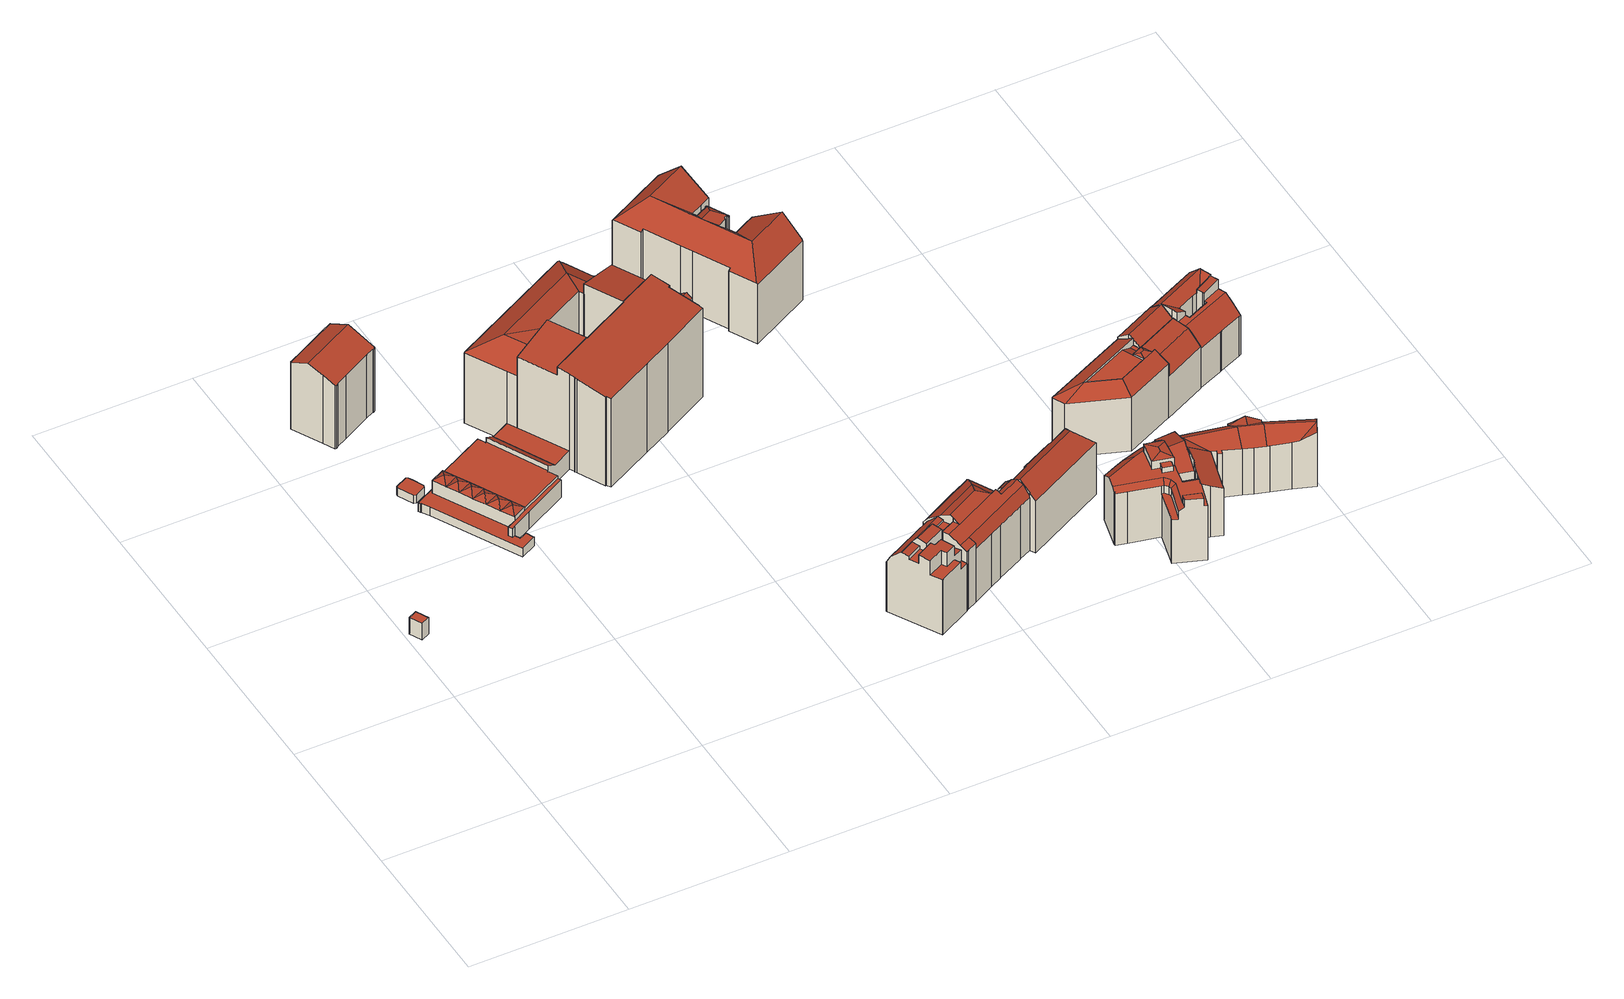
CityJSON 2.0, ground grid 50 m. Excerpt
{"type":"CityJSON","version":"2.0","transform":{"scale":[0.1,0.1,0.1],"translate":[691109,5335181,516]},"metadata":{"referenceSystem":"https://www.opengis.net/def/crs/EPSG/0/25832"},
"CityObjects":{
"building1":{"type":"Building","attributes":{"Gemeindeschluessel":"09162000","HoeheDach":"523.653","HoeheGrund":"517.653","Methode":"3210","NiedrigsteTraufeDesGebaeudes":"523.653","Geometrietyp2DReferenz":"3000","function":"51009_1610","roofType":"9999","measuredHeight":6},"geometry":[{"type":"MultiSurface","lod":"2","boundaries":[[[0,1,2,3]],[[4,5,1,0]],[[6,7,3,2]],[[7,4,0,3]],[[5,6,2,1]],[[7,6,5,4]]],"semantics":{"surfaces":[{"type":"GroundSurface"},{"type":"WallSurface"},{"type":"RoofSurface"}],"values":[0,1,1,1,1,2]}}]},
"building2":{"type":"Building","attributes":{"Gemeindeschluessel":"09162000","HoeheDach":"520.250","HoeheGrund":"517.330","Methode":"2000","NiedrigsteTraufeDesGebaeudes":"520.250","Geometrietyp2DReferenz":"3000","function":"31001_2523","roofType":"1000","measuredHeight":2.92},"geometry":[{"type":"MultiSurface","lod":"2","boundaries":[[[8,9,10,11,12,13]],[[14,15,16,17]],[[10,9,15,14]],[[18,19,20,21]],[[22,23,24,25]],[[14,17,22,25,18,21,12,11,10]],[[25,24,19,18]],[[23,16,15,9,8,13,20,19,24]],[[17,16,23,22]],[[13,12,21,20]]],"semantics":{"surfaces":[{"type":"WallSurface"},{"type":"GroundSurface"},{"type":"RoofSurface"}],"values":[0,0,0,0,0,1,0,2,0,0]}}]},
"building3":{"type":"Building","attributes":{"Gemeindeschluessel":"09162000","HoeheDach":"542.906","HoeheGrund":"516.037","Methode":"2000","NiedrigsteTraufeDesGebaeudes":"538.883","Geometrietyp2DReferenz":"3000","function":"31001_9998","roofType":"3100","measuredHeight":26.87,"storeysAboveGround":7},"geometry":[{"type":"MultiSurface","lod":"2","boundaries":[[[26,27,28,29,30]],[[31,32,33,34]],[[35,36,37,38]],[[28,27,39,40]],[[41,42,43,44]],[[45,46,32,31]],[[47,48,49,50]],[[37,36,51,52]],[[35,53,54,55,56,57,58,59,60,49,48,61,62,51,36]],[[63,55,54,64]],[[30,52,51,62,26]],[[59,58,65,66]],[[40,39,46,45]],[[67,66,65,68,69,63,64,70,38,37,52,30,29,28,40,45,31,34,71,41,44,47,50]],[[68,57,56,69]],[[47,44,43,61,48]],[[54,53,70,64]],[[26,62,61,43,42,72,33,32,46,39,27]],[[70,53,35,38]],[[71,72,42,41]],[[65,58,57,68]],[[49,60,67,50]],[[69,56,55,63]],[[34,33,72,71]],[[67,60,59,66]]],"semantics":{"surfaces":[{"type":"WallSurface"},{"type":"RoofSurface"},{"type":"GroundSurface"}],"values":[0,0,0,0,0,0,0,0,1,0,0,0,0,2,0,0,0,1,0,0,0,0,0,0,0]}}]},
"building4":{"type":"Building","attributes":{"Gemeindeschluessel":"09162000","HoeheDach":"526.280","HoeheGrund":"517.184","Methode":"2000","NiedrigsteTraufeDesGebaeudes":"520.390","Geometrietyp2DReferenz":"3000","function":"31001_9998","roofType":"1000","measuredHeight":9.1,"storeysAboveGround":2},"geometry":[{"type":"MultiSurface","lod":"2","boundaries":[[[73,74,75,76,77,78,79,80]],[[73,81,82,83,84,85,86,87,88,89,90,91,92,93,94,95,96,97,98,99,74]],[[84,83,100,101,102,103]],[[104,105,106]],[[95,94,107,108,109,110]],[[111,112,113,114]],[[115,116,117]],[[90,118,119,91]],[[120,121,122]],[[89,123,118,90]],[[84,103,124,85]],[[125,126,127,128]],[[105,129,130]],[[85,124,131,86]],[[116,132,117]],[[122,121,133]],[[98,97,134,135,136,137,138,139]],[[87,140,141,88]],[[76,75,142,139,138]],[[88,141,123,89]],[[126,101,100,143,144,111,114,145,127]],[[113,146,147,121,120,132,148,129,104]],[[113,112,80,79,135,134,149,110,109,146]],[[104,129,105]],[[150,148,115]],[[81,144,143,82]],[[91,119,151,92]],[[81,73,80,112,111,144]],[[108,152,153,147,146,109]],[[95,110,149,96]],[[120,122,154]],[[98,139,142,99]],[[86,131,140,87]],[[152,155,145,106,130,115,117,154,133,153]],[[152,108,107,156,151,119,118,123,141,140,131,124,103,102,125,128,155]],[[157,147,153]],[[130,150,115]],[[93,156,107,94]],[[132,158,117]],[[138,137,77,76]],[[106,105,130]],[[78,77,137,136]],[[148,132,116]],[[154,122,133]],[[92,151,156,93]],[[79,78,136,135]],[[121,147,157]],[[128,127,145,155]],[[148,116,115]],[[121,157,133]],[[133,157,153]],[[114,113,104,106,145]],[[129,150,130]],[[117,158,154]],[[129,148,150]],[[82,143,100,83]],[[99,142,75,74]],[[102,101,126,125]],[[132,120,158]],[[158,120,154]],[[96,149,134,97]]],"semantics":{"surfaces":[{"type":"WallSurface"},{"type":"GroundSurface"},{"type":"RoofSurface"}],"values":[0,1,0,2,0,0,2,0,2,0,0,0,2,0,2,2,0,0,2,0,2,0,2,2,2,0,0,0,0,0,2,0,0,0,2,2,2,0,2,0,2,2,2,2,0,0,2,0,2,2,2,0,2,2,2,0,0,0,2,2,0]}}]},
"building5":{"type":"Building","attributes":{"Gemeindeschluessel":"09162000","HoeheDach":"549.080","HoeheGrund":"517.171","Methode":"9999","NiedrigsteTraufeDesGebaeudes":"517.270","Geometrietyp2DReferenz":"3000","function":"31001_9998","roofType":"2100","measuredHeight":31.91,"storeysAboveGround":6},"geometry":[{"type":"MultiSurface","lod":"2","boundaries":[[[159,160,161,98]],[[162,163,164,165]],[[166,165,164,167]],[[168,169,99,98,161,170,171,172,173,174,175]],[[99,169,176,177,178,179,180]],[[181,182,175,174]],[[183,170,161,160,184]],[[180,159,98,99]],[[168,185,176,169]],[[171,186,187,172]],[[162,188,183,184,163]],[[189,162,165,190]],[[163,179,178,164]],[[168,175,182,189,190,191,185]],[[177,176,185,191,166,167]],[[167,164,178,177]],[[189,182,181,192,187,186,188,162]],[[173,192,181,174]],[[159,180,179,163,184,160]],[[171,170,183,188,186]],[[187,192,173,172]],[[191,190,165,166]]],"semantics":{"surfaces":[{"type":"WallSurface"},{"type":"RoofSurface"},{"type":"GroundSurface"}],"values":[0,1,0,2,0,0,0,0,0,0,1,1,1,0,1,0,1,0,1,0,0,0]}}]},
"building6":{"type":"Building","attributes":{"Gemeindeschluessel":"09162000","HoeheDach":"527.480","HoeheGrund":"517.291","Methode":"2000","NiedrigsteTraufeDesGebaeudes":"523.318","Geometrietyp2DReferenz":"3000","function":"31001_9998","roofType":"1000","measuredHeight":10.19},"geometry":[{"type":"MultiSurface","lod":"2","boundaries":[[[193,194,195,196]],[[197,198,199,176]],[[199,200,201,202,185,203,204,176]],[[197,205,206,207,208,209,210,198]],[[211,212,194,193]],[[193,196,213,211]],[[198,210,209,208,202,201,200,199],[214,195,194,212]],[[206,205,197,176,204,203,185,207]],[[185,202,208,207]],[[213,214,212,211]],[[196,195,214,213]]],"semantics":{"surfaces":[{"type":"WallSurface"},{"type":"RoofSurface"},{"type":"GroundSurface"}],"values":[0,0,0,0,0,1,1,2,0,0,0]}}]},
"building7":{"type":"Building","attributes":{"Gemeindeschluessel":"09162000","HoeheDach":"552.730","HoeheGrund":"517.259","Methode":"2000","NiedrigsteTraufeDesGebaeudes":"549.500","Geometrietyp2DReferenz":"3000","function":"31001_9998","roofType":"2100","measuredHeight":35.47,"storeysAboveGround":6},"geometry":[{"type":"MultiSurface","lod":"2","boundaries":[[[215,216,217,218]],[[219,220,221,222]],[[223,224,225,226]],[[185,207,227,228,229]],[[197,230,227,207]],[[231,232,233,234]],[[235,236,237,238]],[[197,176,233,232,230]],[[231,239,232]],[[226,225,240,241]],[[242,243,244,245]],[[246,247,248,239,231,234]],[[249,250,220,219]],[[228,251,252,229]],[[238,237,243,242]],[[248,253,217,216,254,244,243,237,236,240,225,224,255,221,220,250,256,228,227,230,232,239]],[[246,176,197,207,185,257,249,219,222,258,223,226,241,235,238,242,245,259,215,218,260,247]],[[249,257,252,251,256,250]],[[218,217,253,260]],[[259,254,216,215]],[[260,253,248,247]],[[258,255,224,223]],[[222,221,255,258]],[[228,256,251]],[[241,240,236,235]],[[246,234,233,176]],[[245,244,254,259]],[[185,229,252,257]]],"semantics":{"surfaces":[{"type":"WallSurface"},{"type":"RoofSurface"},{"type":"GroundSurface"}],"values":[0,0,0,0,0,1,0,0,0,0,0,0,0,1,0,1,2,0,0,0,0,0,0,0,0,0,0,0]}}]},
"building8":{"type":"Building","attributes":{"Gemeindeschluessel":"09162000","HoeheDach":"543.055","HoeheGrund":"517.229","Methode":"2000","NiedrigsteTraufeDesGebaeudes":"534.518","Geometrietyp2DReferenz":"3000","function":"31001_1000","roofType":"3100","measuredHeight":25.83,"storeysAboveGround":5},"geometry":[{"type":"MultiSurface","lod":"2","boundaries":[[[261,262,263,264,265,266]],[[267,268,269,270]],[[271,272,273,274]],[[275,276,277,278]],[[279,280,281,282]],[[283,284,285,286,287,288,289,290]],[[291,292,293,294,295,279,282,296,297,298,299,275,278,300,301]],[[302,303,304,305,306,307,281,280,308]],[[309,269,268,310,311]],[[274,273,312,313,268,267]],[[314,304,303,315]],[[292,291,316,317,318,319,320]],[[306,285,284,307]],[[295,308,280,279]],[[321,322,263,262]],[[302,294,293,323,315,303]],[[324,290,289,325]],[[310,326,327,311]],[[299,328,276,275]],[[283,290,324,270,269,309]],[[313,321,262,329,326,310,268]],[[270,324,325,330,317,316,271,274,267]],[[312,273,331,332,263,322]],[[305,304,314,319,318,333,287,286]],[[313,312,322,321]],[[334,335,297]],[[325,289,288,330]],[[333,318,317,330]],[[336,337,332,331]],[[292,320,323,293]],[[330,288,287,333]],[[294,302,308,295]],[[297,335,338,298]],[[278,277,339,300]],[[296,340,334,297]],[[340,266,265,339,277,276,328,338,335,334]],[[273,272,341,336,331]],[[291,301,341,272,271,316]],[[332,337,264,263]],[[301,300,339,265,264,337,336,341]],[[305,286,285,306]],[[329,262,261,342]],[[298,338,328,299]],[[315,323,320,319,314]],[[329,342,327,326]],[[296,282,281,307,284,283,309,311,327,342,261,266,340]]],"semantics":{"surfaces":[{"type":"RoofSurface"},{"type":"WallSurface"},{"type":"GroundSurface"}],"values":[0,1,1,1,1,0,2,0,0,1,1,1,1,1,0,1,1,1,1,1,1,0,1,1,0,1,1,0,1,1,1,1,1,1,1,0,0,1,0,1,1,1,1,0,0,1]}}]},
"building9":{"type":"Building","attributes":{"Gemeindeschluessel":"09162000","HoeheDach":"543.740","HoeheGrund":"517.270","Methode":"2000","NiedrigsteTraufeDesGebaeudes":"536.366","Geometrietyp2DReferenz":"3000","function":"31001_2000","roofType":"2100","measuredHeight":26.47,"storeysAboveGround":6},"geometry":[{"type":"MultiSurface","lod":"2","boundaries":[[[343,344,345,346]],[[347,348,349,350,351,352,353,354]],[[355,351,350,356]],[[357,358,343,346,347,354,359]],[[360,361,362,363,357,359,364,365,355,356,366,367,368,369,370,371,372,373,374]],[[375,376,377,378,379,380,381,382,383,384]],[[346,345,348,347]],[[385,386,387,388,389]],[[358,390,391,392,344,343]],[[385,393,386]],[[394,395,396,397]],[[372,379,378,373]],[[366,356,350,349,398]],[[360,399,400,361]],[[401,400,399,402,375,403]],[[370,381,380,371]],[[392,404,393]],[[357,363,405,406,390,358]],[[365,352,351,355]],[[367,366,398,397,396,407]],[[391,390,406]],[[375,384,388,387,404,392,391,408,403]],[[345,344,392]],[[409,394,397,398,349,348]],[[385,389,410,395,394,409]],[[371,380,379,372]],[[361,400,401,362]],[[386,393,404,387]],[[369,382,381,370]],[[373,378,377,374]],[[367,407,410,389,388,384,383,368]],[[368,383,382,369]],[[375,402,376]],[[360,374,377,376,402,399]],[[364,353,352,365]],[[408,391,406,405]],[[363,362,401,403,408,405]],[[395,410,407,396]],[[409,348,345,392,393,385]],[[359,354,353,364]]],"semantics":{"surfaces":[{"type":"RoofSurface"},{"type":"WallSurface"},{"type":"GroundSurface"}],"values":[0,0,1,1,2,0,0,0,0,1,1,1,1,1,0,1,1,1,1,1,1,0,0,0,1,1,1,1,1,1,1,1,1,1,1,0,1,0,0,1]}}]},
"building10":{"type":"Building","attributes":{"Gemeindeschluessel":"09162000","HoeheDach":"523.350","HoeheGrund":"517.363","Methode":"2000","NiedrigsteTraufeDesGebaeudes":"522.034","Geometrietyp2DReferenz":"3000","function":"31001_9998","roofType":"3100","measuredHeight":5.99},"geometry":[{"type":"MultiSurface","lod":"2","boundaries":[[[411,412,413,414]],[[415,413,412,416]],[[417,415,416,418]],[[419,418,416,412,411]],[[414,413,415,417,420]],[[411,414,420,419]],[[420,417,418,419]]],"semantics":{"surfaces":[{"type":"WallSurface"},{"type":"RoofSurface"},{"type":"GroundSurface"}],"values":[0,1,1,0,0,2,0]}}]},
"building11":{"type":"Building","attributes":{"Gemeindeschluessel":"09162000","HoeheDach":"541.510","HoeheGrund":"517.292","Methode":"2000","NiedrigsteTraufeDesGebaeudes":"535.568","Geometrietyp2DReferenz":"3000","function":"31001_9998","roofType":"3200","measuredHeight":24.22,"storeysAboveGround":5},"geometry":[{"type":"MultiSurface","lod":"2","boundaries":[[[421,422,423,424]],[[425,426,427,428]],[[429,430,424,423]],[[430,429,431,369]],[[430,369,368,367,432,433,434,435,427,426,436,421,424]],[[432,437,438,433]],[[435,439,428,427]],[[439,435,434,440]],[[429,423,441,442,443,431]],[[423,422,444,441]],[[426,425,445,436]],[[433,438,440,434]],[[443,368,369,431]],[[367,368,443,442,446]],[[367,446,437,432]],[[439,440,438,437,446,442,441,444,445,425,428]],[[421,436,445,444,422]]],"semantics":{"surfaces":[{"type":"WallSurface"},{"type":"GroundSurface"},{"type":"RoofSurface"}],"values":[0,0,0,0,1,0,0,0,2,2,0,0,0,0,0,2,0]}}]},
"building12":{"type":"Building","attributes":{"Gemeindeschluessel":"09162000","HoeheDach":"545.572","HoeheGrund":"516.990","Methode":"2000","NiedrigsteTraufeDesGebaeudes":"538.474","Geometrietyp2DReferenz":"3000","function":"31001_9998","roofType":"3100","measuredHeight":28.58,"storeysAboveGround":5},"geometry":[{"type":"MultiSurface","lod":"2","boundaries":[[[447,448,449,450,451,452,453,454,455]],[[456,457,458,459,460]],[[461,462,460,459,463]],[[464,465,466,467]],[[468,469,470,471,472]],[[473,453,452,474,475,476]],[[477,478,479,480]],[[481,482,483,484,485]],[[486,487,488,472,471]],[[469,468,483,482]],[[489,490,478,477]],[[491,492,458,457]],[[468,472,488,484,483]],[[456,460,462,493]],[[494,495,496,449,448,497]],[[498,499,500,501]],[[502,503,504,505]],[[506,507,508,505,504]],[[493,462,461,476,475]],[[480,479,509,510]],[[511,487,512,455,454]],[[481,485,513,514]],[[498,494,497,447,455,512,515,516,499]],[[467,466,492,491]],[[511,454,453,473]],[[511,473,476,461,463]],[[486,515,512,487]],[[459,458,492,466,465,517,463]],[[518,450,449,496]],[[503,513,485,484,488,506,504]],[[497,448,447]],[[519,517,465,464,520]],[[471,470,521,516,515,486]],[[508,507,490,489]],[[510,509,519,520]],[[500,499,516,521]],[[451,450,518,522]],[[514,513,503,502]],[[508,489,477,480,510,520,464,467,491,457,456,493,475,474,522,518,496,495,501,500,521,470,469,482,481,514,502,505]],[[519,509,479,478,490,507,506,488,487,511,463,517]],[[474,452,451,522]],[[495,494,498,501]]],"semantics":{"surfaces":[{"type":"RoofSurface"},{"type":"WallSurface"},{"type":"GroundSurface"}],"values":[0,1,0,1,1,1,1,1,0,1,1,1,0,1,1,1,1,1,1,1,0,1,0,1,1,0,1,0,1,0,0,1,1,1,1,1,1,1,2,0,1,1]}}]},
"building13":{"type":"Building","attributes":{"Gemeindeschluessel":"09162000","HoeheDach":"531.428","HoeheGrund":"517.630","Methode":"1000","NiedrigsteTraufeDesGebaeudes":"531.428","Geometrietyp2DReferenz":"3000","function":"31001_9998","roofType":"1000","measuredHeight":13.8},"geometry":[{"type":"MultiSurface","lod":"2","boundaries":[[[523,524,525,526,527,528,529]],[[527,530,531,528]],[[529,532,533,523]],[[534,533,532,531,530,535,536]],[[528,531,532,529]],[[524,534,536,525]],[[526,535,530,527]],[[525,536,535,526]],[[534,524,523,533]]],"semantics":{"surfaces":[{"type":"GroundSurface"},{"type":"WallSurface"},{"type":"RoofSurface"}],"values":[0,1,1,2,1,1,1,1,1]}}]},
"building14":{"type":"Building","attributes":{"Gemeindeschluessel":"09162000","HoeheDach":"540.260","HoeheGrund":"516.840","Methode":"2000","NiedrigsteTraufeDesGebaeudes":"532.538","Geometrietyp2DReferenz":"3000","function":"31001_9998","roofType":"1000","measuredHeight":23.42,"storeysAboveGround":5},"geometry":[{"type":"MultiSurface","lod":"2","boundaries":[[[537,538,539,540]],[[541,542,543,544]],[[545,546,547,548]],[[549,550,551,552,553,554]],[[555,556,557,558]],[[559,560,561,562]],[[563,541,544,564]],[[565,566,567,568]],[[569,570,571,567,566,561,560,572]],[[573,574,575,576,577,578,579,580,581,582,583,584,585,586,587,588,589,590,591,592,593,594,595,569,572,596,543,542,597]],[[598,599,600,601]],[[602,583,582,603]],[[604,577,576,605]],[[555,558,606,573,597]],[[607,603,582,581,608,609]],[[556,563,564,552,551,610,557]],[[595,594,611,547,546]],[[562,561,566,565]],[[612,613,614,615]],[[608,581,580]],[[616,604,605,617,550,549,537,540,598,601,559,562,565,568,618,545,548,619,620,621,622,623,624,602,603,607]],[[621,625,626,622]],[[599,539,538,554,553,544,543,596,600]],[[616,607,609,579,578]],[[605,576,575,627,628,606,558,557,610,617]],[[545,618,571,570,546]],[[556,555,541,563]],[[540,539,599,598]],[[617,610,551,550]],[[629,612,615,630]],[[588,631,632,589]],[[616,578,577,604]],[[633,630,590,589,632,634,586,585]],[[587,635,631,588]],[[635,634,632,631]],[[586,634,635,587]],[[636,626,625,613,612,629]],[[624,584,583,602]],[[633,636,629,630]],[[590,630,615,591]],[[621,620,593,592,614,613,625]],[[579,609,608,580]],[[555,597,542,541]],[[564,544,553,552]],[[627,637,638,628]],[[548,547,611,619]],[[623,585,584,624]],[[573,638,637,574]],[[574,637,627,575]],[[620,619,611,594,593]],[[559,601,600,596,572,560]],[[549,554,538,537]],[[591,615,614,592]],[[606,628,638,573]],[[568,567,571,618]],[[623,622,626,636,633,585]],[[569,595,546,570]]],"semantics":{"surfaces":[{"type":"WallSurface"},{"type":"RoofSurface"},{"type":"GroundSurface"}],"values":[0,1,0,0,0,0,0,0,1,1,0,0,0,1,0,1,1,0,1,0,2,0,1,0,0,0,0,0,0,1,0,0,0,0,1,0,1,0,1,0,0,1,1,0,1,0,0,0,0,0,0,0,0,0,0,0,1]}}]},
"building15":{"type":"Building","attributes":{"Gemeindeschluessel":"09162000","HoeheDach":"536.995","HoeheGrund":"517.080","Methode":"1000","NiedrigsteTraufeDesGebaeudes":"532.983","Geometrietyp2DReferenz":"3000","function":"31001_9998","roofType":"3100","measuredHeight":19.91,"storeysAboveGround":4},"geometry":[{"type":"MultiSurface","lod":"2","boundaries":[[[639,640,641,642]],[[643,644,645,646,647,648]],[[649,650,651,652]],[[653,654,650,649,655,656]],[[657,658,647,646]],[[659,660,661,662,640,639]],[[663,661,660,664,665,666]],[[640,662,661,663,666,643,648,654,653,667,641]],[[648,647,658,668,651,650,654]],[[642,641,667,669]],[[644,643,666,665]],[[670,668,658,657]],[[652,651,668,670]],[[669,667,653,656]],[[646,645,644,665,664,660,659,639,642,669,656,655,649,652,670,657]]],"semantics":{"surfaces":[{"type":"WallSurface"},{"type":"RoofSurface"},{"type":"GroundSurface"}],"values":[0,0,0,0,0,0,0,1,1,0,0,0,0,0,2]}}]},
"building16":{"type":"Building","attributes":{"Gemeindeschluessel":"09162000","HoeheDach":"536.842","HoeheGrund":"516.960","Methode":"1000","NiedrigsteTraufeDesGebaeudes":"534.112","Geometrietyp2DReferenz":"3000","function":"31001_9998","roofType":"2100","measuredHeight":19.88,"storeysAboveGround":5},"geometry":[{"type":"MultiSurface","lod":"2","boundaries":[[[671,672,673,674]],[[674,673,675,676]],[[677,678,679,680,671,674,676,681,682,683,684]],[[577,685,686,687,675,673,672,688,689,690,578]],[[676,675,687,681]],[[684,577,578,677]],[[679,689,688,680]],[[680,688,672,671]],[[683,685,577,684]],[[682,686,685,683]],[[677,578,690,678]],[[681,687,686,682]],[[678,690,689,679]]],"semantics":{"surfaces":[{"type":"WallSurface"},{"type":"GroundSurface"},{"type":"RoofSurface"}],"values":[0,0,1,2,0,0,0,0,0,0,0,0,0]}}]},
"building17":{"type":"Building","attributes":{"Gemeindeschluessel":"09162000","HoeheDach":"539.950","HoeheGrund":"517.103","Methode":"2000","NiedrigsteTraufeDesGebaeudes":"536.544","Geometrietyp2DReferenz":"3000","function":"31001_9998","roofType":"2100","measuredHeight":22.85,"storeysAboveGround":6},"geometry":[{"type":"MultiSurface","lod":"2","boundaries":[[[691,692,693,694,695]],[[696,697,698,699]],[[700,701,702,703]],[[697,704,705]],[[706,707,708,709]],[[695,710,711,691]],[[693,712,713,694]],[[714,710,695,694,713,715]],[[700,716,717,714,715,701]],[[718,719,720,721]],[[722,703,702,699,698,723]],[[707,724,710,725,708]],[[726,727,728,729]],[[693,730,704,712]],[[731,732,719,718]],[[706,709,733,731,718,721,716,700,703,722,734,726,729]],[[712,696,699,702,701,715,713]],[[722,723,735,734]],[[712,704,697,696]],[[721,720,717,716]],[[714,717,720,719,732,736,725,710]],[[737,705,704,730]],[[734,735,727,726]],[[733,709,708,725,736]],[[706,729,728,724,707]],[[692,738,730,693]],[[738,737,730]],[[697,705,737,738]],[[728,727,735,723,698,697,738,711]],[[691,711,738,692]],[[728,711,710,724]],[[733,736,732,731]]],"semantics":{"surfaces":[{"type":"RoofSurface"},{"type":"WallSurface"},{"type":"GroundSurface"}],"values":[0,1,1,0,1,1,0,1,1,1,1,0,1,1,1,2,0,1,1,1,0,0,1,1,1,1,0,0,0,1,0,1]}}]},
"building18":{"type":"Building","attributes":{"Gemeindeschluessel":"09162000","HoeheDach":"536.540","HoeheGrund":"516.775","Methode":"2000","NiedrigsteTraufeDesGebaeudes":"531.322","Geometrietyp2DReferenz":"3000","function":"31001_9998","roofType":"3100","measuredHeight":19.77,"storeysAboveGround":4},"geometry":[{"type":"MultiSurface","lod":"2","boundaries":[[[739,740,741,742,743]],[[744,745,746,747,740,739,748,749,750,751,752,753,754,755,756,757,758,759,760]],[[747,746,761,762,763]],[[752,751,675,764,765]],[[766,767,768]],[[755,769,770,756]],[[744,760,771,772,773,774]],[[755,754,775,768,767,769]],[[776,745,744,774,777]],[[764,778,765]],[[772,771,779,780,781,782,783]],[[776,777,773,772,783,762,761]],[[753,752,765,778,784]],[[759,779,771,760]],[[774,773,777]],[[745,776,761,746]],[[785,766,768,775,784,778]],[[781,786,782]],[[675,787,788,789,743,742,785,778,764]],[[739,743,789,748]],[[757,756,770,790,791]],[[792,791,790,766]],[[747,763,741,740]],[[785,783,782,792,766]],[[782,786,791,792]],[[749,788,787,750]],[[758,757,791,786,781,780]],[[675,751,750,787]],[[748,789,788,749]],[[790,770,769,767,766]],[[785,742,741,763,762,783]],[[753,784,775,754]],[[758,780,779,759]]],"semantics":{"surfaces":[{"type":"WallSurface"},{"type":"GroundSurface"},{"type":"RoofSurface"}],"values":[0,1,0,0,0,0,0,0,0,2,2,2,0,0,2,0,2,0,2,0,0,2,0,2,2,0,0,0,0,2,2,0,0]}}]},
"building19":{"type":"Building","attributes":{"Gemeindeschluessel":"09162000","HoeheDach":"540.368","HoeheGrund":"517.150","Methode":"2000","NiedrigsteTraufeDesGebaeudes":"532.139","Geometrietyp2DReferenz":"3000","function":"31001_9998","roofType":"3100","measuredHeight":23.22,"storeysAboveGround":6},"geometry":[{"type":"MultiSurface","lod":"2","boundaries":[[[793,734,722,794,703,795,796,716,797,721,718,731,798,799,800,801,802,803,804,805,806,807,808]],[[800,809,810,801]],[[811,812,807,806,805,813]],[[797,716,814,815,816,721]],[[817,816,815,818,810,809,819,820,821]],[[731,821,820,798]],[[718,817,821,731]],[[795,703,794,722,822,823,824,825,826,827,796]],[[828,803,802,801,810,818]],[[793,829,830,734]],[[734,830,822,722]],[[831,832,808]],[[799,819,809,800]],[[833,834,813,805,804,803,828]],[[808,832,829,793]],[[814,827,826,833,828,818,815]],[[824,823,811,813,834,825]],[[807,812,831,808]],[[826,825,834,833]],[[721,816,817,718]],[[798,820,819,799]],[[822,830,829,832,831,812,811,823]],[[796,827,814,716]]],"semantics":{"surfaces":[{"type":"GroundSurface"},{"type":"WallSurface"},{"type":"RoofSurface"}],"values":[0,1,1,1,2,1,1,1,1,1,1,1,1,1,1,2,2,1,1,1,1,2,1]}}]},
"building20":{"type":"Building","attributes":{"Gemeindeschluessel":"09162000","HoeheDach":"540.590","HoeheGrund":"517.206","Methode":"2000","NiedrigsteTraufeDesGebaeudes":"537.276","Geometrietyp2DReferenz":"3000","function":"31001_9998","roofType":"3100","measuredHeight":23.38,"storeysAboveGround":6},"geometry":[{"type":"MultiSurface","lod":"2","boundaries":[[[835,836,837,838,839]],[[840,841,842,843,844,845]],[[846,847,848,849,850]],[[837,851,852,853,850,849,838]],[[854,855,856,857]],[[858,859,860,861]],[[846,850,853,862]],[[863,857,856,858,861,864]],[[838,849,848,865,864,861,860,866,839]],[[844,843,859]],[[840,845,855,854]],[[841,867,868,866,842]],[[862,853,852,869]],[[859,843,842,866,860]],[[835,839,870,871]],[[839,866,868,870]],[[872,865,848,847]],[[858,856,855,845,844,859]],[[863,864,865,872]],[[869,852,851,873]],[[873,851,837,836]],[[863,872,847,846,862,869,873,836,835,871,867,841,840,854,857]],[[871,870,868,867]]],"semantics":{"surfaces":[{"type":"WallSurface"},{"type":"RoofSurface"},{"type":"GroundSurface"}],"values":[0,0,0,1,0,0,0,0,1,0,0,0,0,1,0,1,0,1,0,0,0,2,0]}}]},
"building21":{"type":"Building","attributes":{"Gemeindeschluessel":"09162000","HoeheDach":"536.930","HoeheGrund":"517.216","Methode":"2000","NiedrigsteTraufeDesGebaeudes":"531.472","Geometrietyp2DReferenz":"3000","function":"31001_9998","roofType":"2100","measuredHeight":19.71,"storeysAboveGround":4},"geometry":[{"type":"MultiSurface","lod":"2","boundaries":[[[874,875,876,877]],[[878,879,880,881]],[[877,876,882,883]],[[883,882,879,878]],[[884,885,886,887]],[[888,840,889,890,891]],[[887,886,892,893]],[[894,895,896,897]],[[873,898,899,900,901]],[[888,891,875,874]],[[893,892,902,854]],[[897,896,885,884]],[[900,899,880,879,882,876,875,891,890]],[[869,903,895,894]],[[881,880,899,898]],[[900,890,889,902,892,886,885,896,895,903,901]],[[873,901,903,869]],[[873,869,894,897,884,887,893,854,840,888,874,877,883,878,881,898]],[[889,840,854,902]]],"semantics":{"surfaces":[{"type":"WallSurface"},{"type":"RoofSurface"},{"type":"GroundSurface"}],"values":[0,0,0,0,0,0,0,0,0,0,0,0,1,0,0,1,0,2,0]}}]}
},
"vertices":[
[7,771,17],[34,785,17],[53,746,17],[26,733,17],[7,771,77],[34,785,77],[53,746,77],[26,733,77],
[305,1304,42],[322,1268,42],[322,1268,13],[305,1304,13],[299,1316,13],[299,1316,42],[319,1259,13],[319,1259,42],[286,1242,42],[286,1242,13],[254,1299,13],[254,1299,42],[293,1318,42],[293,1318,13],[278,1244,13],[278,1244,42],[253,1292,42],[253,1292,13],
[136,1689,243],[139,1690,243],[139,1690,0],[137,1690,0],[136,1689,0],[144,1695,0],[144,1695,242],[144,1694,243],[144,1694,0],[208,1558,229],[203,1558,230],[203,1558,0],[208,1558,0],[138,1692,242],[138,1692,0],[276,1762,0],[276,1762,243],[308,1778,243],[308,1778,0],[143,1694,0],[143,1694,242],[375,1646,0],[375,1646,229],[373,1646,230],[373,1646,0],[185,1594,248],[185,1594,0],[213,1561,229],[212,1562,229],[249,1581,229],[341,1630,230],[366,1642,229],[368,1642,229],[368,1641,229],[373,1644,229],[335,1725,269],[162,1637,269],[249,1581,0],[212,1562,0],[368,1642,0],[368,1641,0],[373,1644,0],[366,1642,0],[341,1630,0],[213,1561,0],[181,1713,0],[181,1713,243],
[625,1115,12],[720,1166,12],[720,1166,79],[655,1131,79],[655,1131,82],[627,1116,101],[627,1116,84],[625,1115,84],[645,1074,12],[505,1001,12],[439,966,12],[449,948,12],[472,959,12],[474,955,12],[482,937,12],[484,933,12],[434,908,12],[292,1180,12],[279,1203,12],[277,1202,12],[273,1210,12],[372,1260,12],[377,1251,12],[521,1324,12],[532,1301,12],[624,1348,12],[640,1318,12],[439,966,75],[440,964,75],[440,964,44],[449,948,44],[497,1011,89],[464,1019,103],[452,987,89],[372,1260,44],[376,1253,44],[376,1253,84],[377,1251,84],[640,1085,75],[640,1085,84],[497,1011,84],[497,1011,75],[409,1070,89],[421,1100,103],[388,1108,89],[292,1180,44],[279,1203,44],[413,1171,89],[392,1210,89],[380,1179,103],[434,908,44],[472,959,44],[432,960,44],[432,960,75],[425,973,75],[425,973,44],[476,1051,89],[430,1028,89],[474,955,44],[434,1131,89],[347,1187,89],[532,1301,84],[535,1302,84],[535,1302,101],[562,1316,82],[562,1316,79],[624,1348,79],[482,937,44],[484,933,44],[640,1318,79],[505,1001,75],[645,1074,75],[452,987,75],[371,1250,84],[371,1250,89],[454,1093,89],[521,1324,84],[442,1060,103],[277,1202,44],[326,1227,44],[326,1227,89],[367,1148,89],[452,987,44],[273,1210,44],[359,1218,103],[401,1140,103],
[624,1348,268],[559,1472,268],[559,1472,12],[933,1573,323],[662,1432,323],[757,1397,331],[922,1483,331],[922,1483,13],[757,1397,13],[929,1468,12],[770,1385,12],[963,1680,12],[970,1667,12],[972,1668,12],[1019,1578,12],[1023,1581,12],[1049,1530,12],[770,1385,13],[765,1382,13],[765,1382,331],[704,1351,323],[640,1318,268],[1023,1581,268],[1049,1530,268],[963,1680,270],[560,1473,269],[929,1468,13],[970,1667,272],[972,1668,271],[965,1676,273],[976,1492,323],[930,1468,331],[930,1468,13],[1019,1578,271],
[844,1319,73],[844,1319,115],[939,1369,115],[939,1369,73],[831,1267,13],[831,1267,115],[770,1385,115],[802,1401,115],[896,1450,115],[929,1468,115],[896,1450,13],[802,1401,13],[862,1284,13],[957,1333,13],[990,1350,13],[990,1350,115],[957,1333,115],[862,1284,115],[812,1381,73],[812,1381,115],[907,1430,73],[907,1430,115],
[730,1143,13],[730,1143,356],[727,1148,357],[727,1148,13],[1133,1357,13],[1133,1357,356],[1180,1267,338],[1180,1267,13],[1184,1254,13],[1184,1254,335],[1029,1172,335],[1029,1172,13],[990,1350,367],[989,1351,367],[929,1468,367],[831,1267,367],[701,1201,337],[830,1268,367],[770,1385,367],[640,1318,338],[941,1125,13],[941,1125,335],[941,1126,335],[941,1126,13],[701,1201,367],[1029,1171,335],[1029,1171,13],[785,1045,13],[785,1045,335],[776,1057,338],[776,1057,13],[640,1318,13],[720,1166,13],[720,1166,360],[1138,1360,13],[1138,1360,356],[1110,1414,338],[1049,1530,338],[729,1149,357],[774,1057,338],[1179,1265,338],[1110,1414,367],[1049,1530,13],[1179,1265,13],[774,1057,13],[729,1149,13],
[1226,192,252],[1273,216,252],[1338,249,252],[1384,273,252],[1367,305,217],[1208,224,217],[1296,176,218],[1296,176,236],[1301,168,236],[1301,168,218],[1362,207,218],[1362,207,243],[1361,209,243],[1361,209,218],[1360,317,12],[1360,317,190],[1360,316,191],[1360,316,12],[1292,77,12],[1292,77,212],[1291,76,212],[1291,76,12],[1253,144,267],[1271,111,263],[1319,135,263],[1328,119,262],[1359,135,262],[1338,172,266],[1312,160,266],[1306,171,267],[1361,206,12],[1398,131,12],[1395,130,12],[1294,77,12],[1292,76,12],[1202,234,12],[1202,236,12],[1204,237,12],[1358,316,12],[1361,317,12],[1407,229,12],[1294,77,212],[1369,116,212],[1359,135,212],[1328,119,212],[1319,135,212],[1271,111,212],[1292,76,212],[1253,144,236],[1285,195,236],[1238,171,236],[1361,209,265],[1296,176,265],[1359,135,185],[1369,116,185],[1361,206,218],[1370,189,218],[1389,150,224],[1389,150,185],[1398,131,185],[1282,202,271],[1346,235,271],[1395,130,185],[1306,171,218],[1312,160,218],[1285,195,247],[1238,171,247],[1358,316,190],[1273,216,251],[1338,172,218],[1346,235,243],[1346,235,248],[1359,135,224],[1202,236,191],[1202,236,190],[1392,258,243],[1392,258,248],[1204,237,190],[1361,317,191],[1202,234,194],[1407,229,243],[1226,192,251],
[1402,238,277],[1510,294,277],[1525,337,260],[1388,266,260],[1369,302,229],[1542,391,229],[1551,416,206],[1551,416,205],[1494,387,205],[1494,385,208],[1368,320,207],[1361,317,207],[1494,387,13],[1551,416,13],[1407,229,13],[1407,229,272],[1361,317,13],[1434,150,13],[1404,134,13],[1398,131,13],[1361,206,13],[1368,320,13],[1494,385,13],[1597,325,13],[1632,341,13],[1669,270,13],[1666,268,13],[1626,249,13],[1626,248,13],[1539,205,13],[1540,204,13],[1504,186,13],[1425,170,239],[1435,151,205],[1504,186,205],[1540,204,205],[1539,205,205],[1626,248,204],[1626,249,205],[1666,268,204],[1669,270,204],[1659,290,239],[1579,293,239],[1572,289,239],[1581,272,250],[1649,307,250],[1640,325,239],[1406,228,272],[1416,209,260],[1554,280,260],[1572,289,245],[1608,308,205],[1608,308,237],[1599,325,221],[1599,325,205],[1597,325,207],[1434,150,227],[1404,134,227],[1398,131,227],[1435,151,227],[1388,151,239],[1572,289,260],[1361,206,260],[1406,228,260],[1632,341,222],[1371,186,260],[1590,299,229],[1640,325,237],
[1263,1587,14],[1263,1587,61],[1309,1611,60],[1309,1611,14],[1318,1594,74],[1272,1570,74],[1326,1577,61],[1281,1553,60],[1281,1553,14],[1326,1577,14],
[1892,475,13],[1892,475,201],[1938,385,201],[1938,385,13],[1827,444,202],[1827,444,13],[1824,449,13],[1824,449,196],[1676,251,201],[1676,251,13],[1666,268,222],[1664,356,13],[1664,358,13],[1722,390,13],[1719,396,13],[1889,476,13],[1664,356,206],[1664,358,204],[1719,396,196],[1722,390,202],[1869,408,255],[1654,298,255],[1669,270,222],[1891,475,203],[1889,476,202],[1632,341,205],
[1422,1649,287],[1438,1697,259],[1437,1700,257],[1432,1698,257],[1434,1693,261],[1422,1687,260],[1421,1689,259],[1395,1675,259],[1384,1629,287],[1476,1758,10],[1401,1904,10],[1401,1904,227],[1434,1840,296],[1476,1758,225],[1407,1723,225],[1444,1741,225],[1300,1771,296],[1200,1803,10],[1200,1803,225],[1397,1905,225],[1397,1905,10],[1511,1615,226],[1511,1615,10],[1470,1593,10],[1470,1593,229],[1473,1595,226],[1421,1689,228],[1422,1687,10],[1405,1721,10],[1405,1721,228],[1326,1577,10],[1326,1577,235],[1309,1611,235],[1309,1611,10],[1618,1482,10],[1542,1631,10],[1542,1631,226],[1587,1541,296],[1618,1482,228],[1455,1625,228],[1393,1593,296],[1456,1473,296],[1384,1466,10],[1384,1466,235],[1398,1903,10],[1398,1903,227],[1444,1741,10],[1472,1632,258],[1472,1632,10],[1437,1700,10],[1471,1634,259],[1467,1629,258],[1464,1634,262],[1464,1634,10],[1467,1629,10],[1617,1479,10],[1617,1479,225],[1422,1378,225],[1422,1378,10],[1420,1381,228],[1378,1463,228],[1378,1463,10],[1251,1721,235],[1251,1721,10],[1359,1657,296],[1428,1611,259],[1616,1481,228],[1616,1481,10],[1455,1625,259],[1453,1628,262],[1201,1800,228],[1432,1698,10],[1244,1718,228],[1244,1718,10],[1453,1628,10],[1434,1693,10],
[1464,1634,16],[1467,1629,16],[1472,1632,16],[1495,1644,16],[1511,1615,16],[1470,1593,16],[1453,1628,16],[1511,1615,154],[1470,1593,154],[1453,1628,154],[1464,1634,154],[1467,1629,154],[1495,1644,154],[1472,1632,154],
[1918,171,8],[1918,171,195],[1885,179,196],[1885,179,8],[2029,137,195],[2041,148,208],[2027,164,208],[2020,147,195],[2051,342,8],[2051,342,166],[2100,350,166],[2100,350,8],[2014,149,8],[1989,53,8],[1989,53,167],[2013,148,167],[2013,148,195],[2014,149,195],[2031,127,195],[2031,127,167],[2004,33,167],[2004,33,195],[1910,288,8],[1910,288,168],[1915,291,167],[1915,291,8],[2029,137,167],[2020,147,167],[1915,293,8],[1915,293,165],[1954,309,165],[1954,309,8],[2001,277,208],[1986,322,166],[1986,321,166],[1896,235,208],[2023,46,208],[2074,30,208],[2068,8,208],[2078,5,208],[2106,92,208],[2104,93,208],[2109,111,208],[2063,122,208],[2068,143,208],[2067,143,208],[2072,167,208],[2078,193,208],[2076,194,208],[2068,196,208],[2063,175,208],[2033,182,208],[2038,203,208],[2015,209,208],[2030,283,208],[2086,270,208],[2089,289,208],[2097,302,208],[2063,297,208],[1887,197,208],[2046,127,208],[1887,184,8],[1887,184,199],[1884,184,199],[1884,184,8],[2072,167,8],[2067,143,8],[2106,92,8],[2078,5,8],[2018,27,208],[2116,131,8],[2068,143,192],[2116,131,192],[1985,40,167],[2097,303,208],[2056,247,243],[2085,263,239],[2086,270,237],[2030,283,237],[2104,93,8],[1985,40,8],[1986,321,8],[2097,303,8],[2089,289,8],[2084,256,8],[2082,241,8],[2076,194,8],[2078,193,8],[2084,256,238],[2082,241,238],[2068,8,236],[2018,27,236],[2052,230,243],[2015,209,237],[2033,182,226],[2038,203,226],[2076,194,237],[2068,196,226],[2063,175,226],[2076,197,238],[2074,30,236],[2023,46,236],
[2078,193,11],[2078,193,175],[2076,194,175],[2076,194,11],[2145,245,198],[2145,245,11],[2150,270,11],[2153,289,11],[2153,289,201],[2150,270,210],[2089,289,11],[2089,289,200],[2097,303,193],[2097,303,11],[2084,256,205],[2086,267,210],[2086,267,11],[2084,256,11],[2165,353,11],[2165,353,171],[2126,187,11],[2134,186,11],[2134,186,170],[2126,187,171],[2135,187,171],[2135,187,11],[2143,231,11],[2143,231,191],[2082,241,197],[2100,350,171],[2082,241,11],[2100,350,11],
[2143,231,10],[2143,231,208],[2145,245,208],[2145,245,10],[2207,225,181],[2207,225,10],[2104,93,10],[2116,131,10],[2123,155,10],[2134,186,10],[2183,141,10],[2164,72,10],[2129,84,10],[2106,92,10],[2129,84,197],[2164,72,181],[2183,141,181],[2134,186,206],[2123,155,207],[2116,131,208],
[2110,551,229],[2200,593,229],[2184,627,229],[2168,661,229],[2010,588,229],[2233,609,211],[2233,609,235],[2245,615,235],[2245,615,211],[2224,662,11],[2224,662,211],[2244,617,211],[2244,617,11],[2217,642,235],[2216,621,240],[1936,562,11],[1936,562,206],[1918,602,205],[1918,602,11],[2010,588,235],[2110,551,235],[2217,642,211],[2201,676,211],[2214,682,235],[2214,682,211],[2213,684,11],[2213,684,234],[2192,729,11],[2192,729,206],[2208,696,227],[2208,696,11],[2266,572,11],[2266,572,206],[1937,562,206],[1918,602,206],[2263,571,11],[2263,571,206],[2110,499,206],[2110,499,11],[2184,627,235],[2191,729,11],[2191,729,206],[2190,728,11],[2264,571,11],[2264,571,206],[2190,728,206],[2201,614,240],[2200,593,235],
[2236,215,8],[2290,196,8],[2290,196,176],[2288,197,176],[2236,215,179],[2487,130,8],[2422,153,8],[2362,172,8],[2321,186,8],[2234,207,8],[2221,210,8],[2223,219,8],[2207,225,8],[2145,245,8],[2153,289,8],[2165,353,8],[2314,323,8],[2329,318,8],[2360,309,8],[2536,230,8],[2539,228,8],[2538,228,8],[2362,172,176],[2356,174,176],[2321,186,176],[2204,226,181],[2145,245,204],[2312,314,160],[2313,323,160],[2313,323,153],[2314,323,160],[2329,318,167],[2538,228,156],[2508,171,205],[2508,170,205],[2487,130,205],[2165,353,153],[2422,153,179],[2442,146,180],[2153,285,205],[2539,228,156],[2536,230,156],[2400,291,155],[2396,281,163],[2377,230,205],[2153,289,202],[2305,254,205],[2400,291,163],[2223,219,180],[2221,210,176],[2234,207,175],[2355,311,178],[2360,309,180],[2347,274,180],
[2264,569,11],[2247,611,11],[2225,658,11],[2223,662,11],[2208,694,11],[2328,795,11],[2329,793,11],[2330,794,11],[2344,761,11],[2345,759,11],[2359,727,11],[2361,723,11],[2367,710,11],[2382,676,11],[2386,667,11],[2399,636,11],[2330,794,214],[2344,761,242],[2382,676,208],[2386,667,198],[2367,710,214],[2213,684,235],[2208,694,244],[2208,696,242],[2192,729,213],[2345,759,244],[2329,793,214],[2328,795,213],[2191,729,213],[2266,572,163],[2247,611,208],[2244,617,209],[2225,658,216],[2225,658,212],[2223,662,216],[2359,727,216],[2264,569,161],[2264,571,163],[2399,636,164],[2399,636,163],[2361,723,212],[2361,723,216],
[2344,761,12],[2359,727,12],[2359,727,245],[2345,760,245],[2344,761,246],[2532,779,12],[2508,836,12],[2508,836,246],[2522,803,246],[2522,803,241],[2532,779,241],[2391,743,12],[2394,745,12],[2394,745,223],[2392,743,223],[2391,743,224],[2367,710,244],[2400,725,223],[2392,740,224],[2473,752,12],[2473,752,237],[2471,757,237],[2471,757,12],[2463,775,237],[2511,798,241],[2474,781,222],[2463,775,222],[2392,740,12],[2462,776,12],[2462,776,223],[2446,769,223],[2507,838,246],[2493,871,12],[2493,871,213],[2400,725,12],[2330,794,213],[2330,794,12],[2446,769,12],[2367,710,12],
[2562,706,12],[2562,706,155],[2556,703,155],[2556,703,12],[2478,670,12],[2478,670,155],[2399,636,155],[2399,636,12],[2485,673,155],[2485,673,12],[2459,735,12],[2459,735,209],[2477,743,209],[2477,743,12],[2551,734,12],[2532,779,209],[2542,754,209],[2551,734,187],[2474,749,209],[2474,749,12],[2406,711,12],[2406,711,209],[2452,732,209],[2452,732,12],[2386,667,12],[2386,667,190],[2378,684,209],[2367,710,209],[2473,752,209],[2400,725,209]
]}
